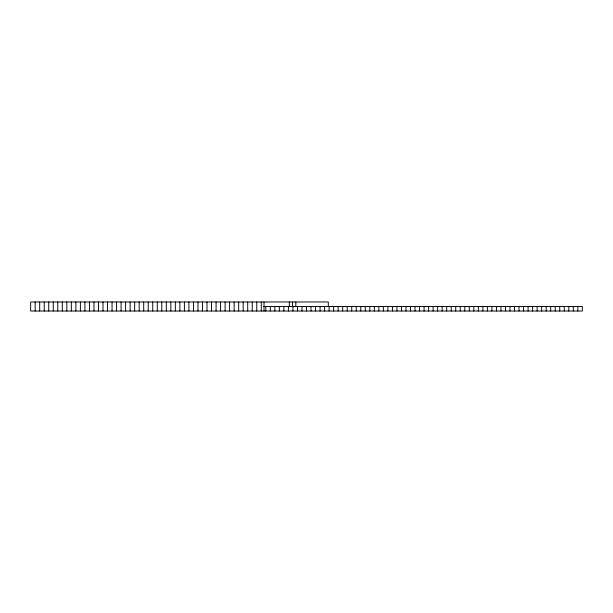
<?xml version="1.0" encoding="UTF-8"?>
<svg xmlns="http://www.w3.org/2000/svg" width="613" height="613" viewBox="0 0 613 613"><rect width="100%" height="100%" fill="white"/><g stroke="black" fill="none" stroke-linecap="round" stroke-linejoin="round"><path stroke-width="0.92" d="M263.552 306.5L582.35 306.5L582.35 311.021L30.65 311.021L30.65 301.979L328.307 301.979L328.307 306.5M577.829 306.5L577.829 311.021M573.308 306.5L573.308 311.021M568.787 306.5L568.787 311.021M564.259 306.5L564.259 311.021M559.738 306.5L559.738 311.021M555.217 306.5L555.217 311.021M550.696 306.5L550.696 311.021M546.175 306.5L546.175 311.021M541.654 306.5L541.654 311.021M537.126 306.5L537.126 311.021M532.605 306.5L532.605 311.021M528.084 306.5L528.084 311.021M523.563 306.5L523.563 311.021M519.042 306.5L519.042 311.021M514.522 306.5L514.522 311.021M509.993 306.5L509.993 311.021M505.472 306.5L505.472 311.021M500.951 306.5L500.951 311.021M496.43 306.5L496.43 311.021M491.91 306.5L491.91 311.021M487.389 306.5L487.389 311.021M482.86 306.5L482.86 311.021M478.339 306.5L478.339 311.021M473.818 306.5L473.818 311.021M469.297 306.5L469.297 311.021M464.777 306.5L464.777 311.021M460.256 306.5L460.256 311.021M455.727 306.5L455.727 311.021M451.206 306.5L451.206 311.021M446.685 306.5L446.685 311.021M442.165 306.5L442.165 311.021M437.644 306.5L437.644 311.021M433.123 306.5L433.123 311.021M428.594 306.5L428.594 311.021M424.073 306.5L424.073 311.021M419.553 306.5L419.553 311.021M415.032 306.5L415.032 311.021M410.511 306.5L410.511 311.021M405.99 306.5L405.99 311.021M401.461 306.5L401.461 311.021M396.94 306.5L396.94 311.021M392.42 306.5L392.42 311.021M387.899 306.5L387.899 311.021M383.378 306.5L383.378 311.021M378.857 306.5L378.857 311.021M374.328 306.5L374.328 311.021M369.808 306.5L369.808 311.021M365.287 306.5L365.287 311.021M360.766 306.5L360.766 311.021M356.245 306.5L356.245 311.021M351.724 306.5L351.724 311.021M347.196 306.5L347.196 311.021M342.675 306.5L342.675 311.021M338.154 306.5L338.154 311.021M333.633 306.5L333.633 311.021M329.112 306.5L329.112 311.021M324.591 306.5L324.591 311.021M320.063 306.5L320.063 311.021M315.542 306.5L315.542 311.021M311.021 306.5L311.021 311.021M306.5 306.5L306.5 311.021M301.979 306.5L301.979 311.021M297.458 306.5L297.458 311.021M295.834 301.979L295.834 306.5M292.937 306.5L292.937 311.021M292.585 301.979L292.585 306.5M289.344 301.979L289.344 306.5M288.409 306.5L288.409 311.021M283.888 306.5L283.888 311.021M279.367 306.5L279.367 311.021M274.846 306.5L274.846 311.021M270.325 306.5L270.325 311.021M265.804 306.5L265.804 311.021M264.004 301.979L264.004 311.021M261.276 301.979L261.276 311.021M256.755 301.979L256.755 311.021M252.234 301.979L252.234 311.021M247.713 301.979L247.713 311.021M243.192 301.979L243.192 311.021M238.672 301.979L238.672 311.021M234.143 301.979L234.143 311.021M229.622 301.979L229.622 311.021M225.101 301.979L225.101 311.021M220.58 301.979L220.58 311.021M216.06 301.979L216.06 311.021M211.539 301.979L211.539 311.021M207.01 301.979L207.01 311.021M202.489 301.979L202.489 311.021M197.968 301.979L197.968 311.021M193.447 301.979L193.447 311.021M188.927 301.979L188.927 311.021M184.406 301.979L184.406 311.021M179.877 301.979L179.877 311.021M175.356 301.979L175.356 311.021M170.835 301.979L170.835 311.021M166.315 301.979L166.315 311.021M161.794 301.979L161.794 311.021M157.273 301.979L157.273 311.021M152.744 301.979L152.744 311.021M148.223 301.979L148.223 311.021M143.703 301.979L143.703 311.021M139.182 301.979L139.182 311.021M134.661 301.979L134.661 311.021M130.14 301.979L130.14 311.021M125.611 301.979L125.611 311.021M121.09 301.979L121.09 311.021M116.57 301.979L116.57 311.021M112.049 301.979L112.049 311.021M107.528 301.979L107.528 311.021M103.007 301.979L103.007 311.021M98.478 301.979L98.478 311.021M93.958 301.979L93.958 311.021M89.437 301.979L89.437 311.021M84.916 301.979L84.916 311.021M80.395 301.979L80.395 311.021M75.874 301.979L75.874 311.021M71.346 301.979L71.346 311.021M66.825 301.979L66.825 311.021M62.304 301.979L62.304 311.021M57.783 301.979L57.783 311.021M53.262 301.979L53.262 311.021M48.741 301.979L48.741 311.021M44.213 301.979L44.213 311.021M39.692 301.979L39.692 311.021M35.171 301.979L35.171 311.021"/></g></svg>
